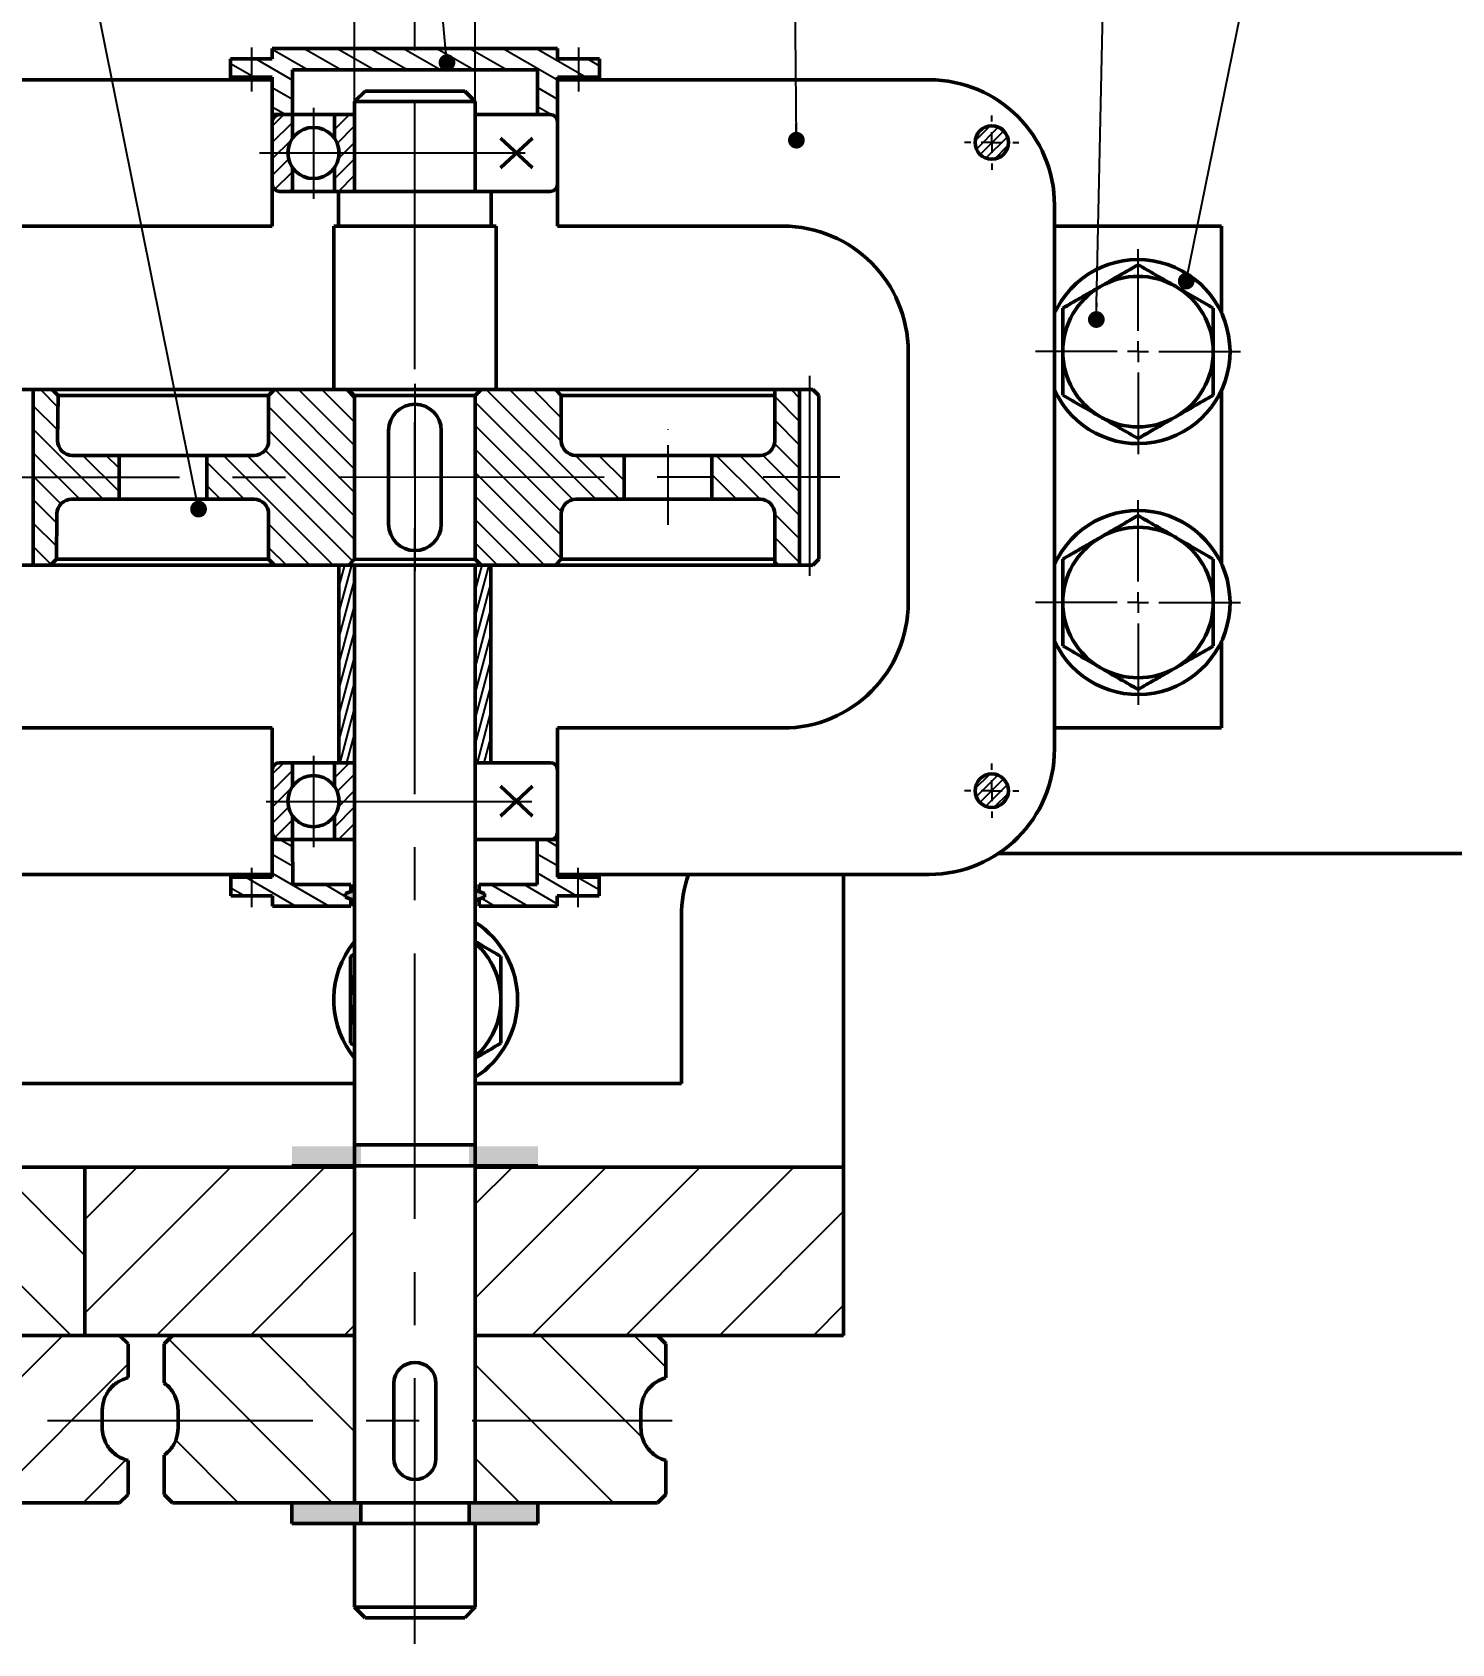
# Model space of a CAD drawing. Header units: millimetres. Extents: x 0 to 1189, y 0 to 841.
# Drawn here: x 263.3 to 331.2, y 294.9 to 371.9 of the extents above; entities that cross this region are included whole.
import ezdxf

# ---------------------------------------------------------------- set-up
doc = ezdxf.new("R2010")
doc.units = ezdxf.units.MM
doc.header["$PDSIZE"] = -1
doc.linetypes.add('CENTERX2', pattern=[20.32, 12.7, -2.54, 2.54, -2.54])
for name, color, linetype in [('中心线', 1, 'CENTERX2'), ('剖面线', 6, 'Continuous'), ('剖面线 @ 1', 6, 'Continuous'), ('尺寸线', 3, 'Continuous'), ('符号', 4, 'Continuous')]:
    doc.layers.add(name, color=color, linetype=linetype)
doc.layers.add('粗实线', color=255, linetype='Continuous', lineweight=50)
doc.dimstyles.new('SLDDIMSTYLE1', dxfattribs={"dimtxt": 0.18, "dimasz": 0.8, "dimexe": 0, "dimexo": 0.0625, "dimgap": 0, "dimtad": 0, "dimtih": 1, "dimtoh": 1, "dimdec": 0, "dimrnd": 1e-09, "dimzin": 0, "dimdsep": 46, "dimtxsty": 'Standard', "dimblk1": 'DOT', "dimblk2": 'DOT', "dimsah": 1, "dimcen": 0.09, "dimadec": 0, "dimazin": 0, "dimtfac": 0.8, "dimtdec": 0, "dimtofl": 0, "dimtmove": 0, "dimatfit": 3, "dimldrblk": 'DOT', "dimfxl": 0, "dimfrac": 2, "dimtolj": 1, "dimtzin": 0, "dimarcsym": 0})
doc.dimstyles.new('副本 ISO-25', dxfattribs={"dimscale": 2, "dimtxt": 2.5, "dimasz": 2.5, "dimexe": 1, "dimexo": 0, "dimtad": 1, "dimtoh": 1, "dimlfac": 5, "dimdsep": 46, "dimtxsty": 'Standard', "dimcen": 2.5, "dimclrd": 3, "dimclre": 3, "dimadec": 0, "dimazin": 0, "dimtfac": 1, "dimtmove": 0, "dimatfit": 3, "dimfxl": 0, "dimarcsym": 0})

# ---------------------------------------------------------------- blocks, each defined once
blk = doc.blocks.new('_Dot')
at = {"color": 0, "linetype": 'ByBlock', "lineweight": -2}
blk.add_line((-0.5, 0), (-1, 0), dxfattribs=at)
at = {"color": 0, "linetype": 'ByBlock', "const_width": 0.5}
blk.add_lwpolyline([(-0.25, 0, 1), (0.25, 0, 1)], format="xyb", close=True, dxfattribs=at)
blk = doc.blocks.new('SW_CENTERMARKSYMBOL_24')
at = {"layer": '中心线', "color": 0}
for p, q in [((0, 1), (0, 1.3)), ((-1, 0), (-1.3, 0)), ((0, 0), (-0.5, 0)), ((0, 0), (0, 0.5)), ((0, 0), (0, -0.5)), ((0, 0), (0.5, 0)), ((1, 0), (1.3, 0)), ((0, -1), (0, -1.3))]:
    blk.add_line(p, q, dxfattribs=at)
blk = doc.blocks.new('SW_CENTERMARKSYMBOL_25')
at = {"layer": '中心线', "color": 0}
for p, q in [((0, 1), (0, 4.9)), ((-1, 0), (-4.9, 0)), ((0, 0), (-0.5, 0)), ((0, 0), (0, 0.5)), ((0, 0), (0, -0.5)), ((0, 0), (0.5, 0)), ((1, 0), (4.9, 0)), ((0, -1), (0, -4.9))]:
    blk.add_line(p, q, dxfattribs=at)
blk = doc.blocks.new('SW_CENTERMARKSYMBOL_26')
at = {"layer": '中心线', "color": 0}
for p, q in [((0, 1), (0, 4.9)), ((-1, 0), (-4.9, 0)), ((0, 0), (-0.5, 0)), ((0, 0), (0, 0.5)), ((0, 0), (0, -0.5)), ((0, 0), (0.5, 0)), ((1, 0), (4.9, 0)), ((0, -1), (0, -4.9))]:
    blk.add_line(p, q, dxfattribs=at)
blk = doc.blocks.new('SW_CENTERMARKSYMBOL_27')
at = {"layer": '中心线', "color": 0}
for p, q in [((0, 1), (0, 1.3)), ((-1, 0), (-1.3, 0)), ((0, 0), (-0.5, 0)), ((0, 0), (0, 0.5)), ((0, 0), (0, -0.5)), ((0, 0), (0.5, 0)), ((1, 0), (1.3, 0)), ((0, -1), (0, -1.3))]:
    blk.add_line(p, q, dxfattribs=at)
blk = doc.blocks.new('*D179')
at = {"layer": 'Defpoints', "color": 0}
for p in [(284.463, 380.087), (278.687, 368.011), (284.463, 368.011)]:
    blk.add_point(p, dxfattribs=at)
at = {"layer": '尺寸线', "color": 3, "lineweight": -2}
for p, q in [((278.687, 368.011), (278.687, 382.087)), ((284.463, 368.011), (284.463, 382.087)), ((273.687, 380.087), (268.687, 380.087)), ((278.687, 380.087), (284.463, 380.087)), ((289.463, 380.087), (316.963, 380.087))]:
    blk.add_line(p, q, dxfattribs=at)
at = {"layer": '尺寸线', "color": 3}
for points in [[(273.687, 380.92), (273.687, 379.254), (278.687, 380.087)], [(289.463, 380.92), (289.463, 379.254), (284.463, 380.087)]]:
    blk.add_solid(points, dxfattribs=at)
at = {"layer": '尺寸线', "color": 0, "insert": (305.713, 385.42), "char_height": 5, "attachment_point": 5}
blk.add_mtext('%%C30{\\H0.7x;\\SH6/k6;}', dxfattribs=at)

msp = doc.modelspace()

# ---------------------------------------------------------------- hatches: boundary and pattern name
at = {"layer": '剖面线'}
h = msp.add_hatch(dxfattribs=at)
h.set_pattern_fill('ANSI31', color=256, scale=0.25, angle=105)
h.paths.add_polyline_path([(281.5749, 371.1738), (278.4869, 371.1738), (274.7494, 371.1738), (274.7494, 370.6738), (273.7494, 370.6738), (273.7494, 369.799), (274.7494, 369.799), (274.7494, 369.6738), (274.7494, 368.0113), (275.0994, 368.0113), (275.7119, 368.0113), (275.7119, 370.1452), (278.4869, 370.1452), (281.5749, 370.1452)])
h.paths.add_polyline_path([(273.7494, 370.6738), (272.7494, 370.6738), (272.7494, 369.799), (273.7494, 369.799)])
h.paths.add_polyline_path([(289.4004, 370.6738), (288.4004, 370.6738), (288.4004, 371.1738), (281.5749, 371.1738), (281.5749, 370.1452), (287.4379, 370.1452), (287.4379, 368.0113), (288.0504, 368.0113, -0.4142136), (288.4004, 367.6613), (288.4004, 369.6738), (288.4004, 369.799), (289.4004, 369.799)])
h.paths.add_polyline_path([(290.4004, 370.6738), (289.4004, 370.6738), (289.4004, 369.799), (290.4004, 369.799)])
h = msp.add_hatch(dxfattribs=at)
h.set_pattern_fill('ANSI31', color=256, scale=0.175, style=0)
h.set_pattern_definition([(45, (224.7309, 353.58526), (-0.392886, 0.392886), [])])
h.paths.add_polyline_path([(275.4932, 366.1738, -0.1528962), (275.7119, 366.8724), (275.7119, 368.0113), (275.0994, 368.0113, 0.4142136), (274.7494, 367.6613), (274.7494, 364.6863, 0.4142136), (275.0994, 364.3363), (275.7119, 364.3363), (275.7119, 365.4752, -0.1528962)])
h.paths.add_polyline_path([(277.7244, 364.3363), (278.6869, 364.3363), (278.6869, 368.0113), (277.7244, 368.0113), (277.7244, 366.8724, -0.1528962), (277.9432, 366.1738, -0.1528962), (277.7244, 365.4752)])
h = msp.add_hatch(dxfattribs=at)
h.set_pattern_fill('ANSI31', color=256, scale=0.1)
h.paths.add_polyline_path([(234.8674, 366.6738, 1), (236.4674, 366.6738, 1)])
h.paths.add_polyline_path([(234.8674, 335.6738, 1), (236.4674, 335.6738, 1)])
h.paths.add_polyline_path([(308.3781, 335.6738, 1), (309.9781, 335.6738, 1)])
h.paths.add_polyline_path([(309.9781, 366.6738, 1), (308.3781, 366.6738, 1)])
h = msp.add_hatch(dxfattribs=at)
h.set_pattern_fill('ANSI31', color=256, scale=0.1, angle=210)
h.paths.add_polyline_path([(278.6869, 346.4604), (277.9369, 346.4604), (277.9369, 337.0113), (278.6869, 337.0113)])
h.paths.add_polyline_path([(285.2129, 346.4604), (284.4629, 346.4604), (284.4629, 337.0113), (285.2129, 337.0113)])
h = msp.add_hatch(dxfattribs=at)
h.set_pattern_fill('ANSI31', color=256, scale=0.175, style=0)
h.set_pattern_definition([(45, (224.7309, 322.58526), (-0.392886, 0.392886), [])])
h.paths.add_polyline_path([(275.4932, 335.1738, -0.1528962), (275.7119, 335.8724), (275.7119, 337.0113), (275.0994, 337.0113, 0.4142136), (274.7494, 336.6613), (274.7494, 333.6863, 0.4142136), (275.0994, 333.3363), (275.7119, 333.3363), (275.7119, 334.4752, -0.1528962)])
h.paths.add_polyline_path([(277.7244, 333.3363), (278.6869, 333.3363), (278.6869, 337.0113), (277.7244, 337.0113), (277.7244, 335.8724, -0.1528962), (277.9432, 335.1738, -0.1528962), (277.7244, 334.4752)])
h = msp.add_hatch(dxfattribs=at)
h.set_pattern_fill('ANSI31', color=256, scale=0.25, angle=105)
h.paths.add_polyline_path([(273.7662, 331.5438), (272.7662, 331.5438), (272.7662, 330.6526), (273.7662, 330.6535)])
h.paths.add_polyline_path([(278.5032, 331.186), (275.7282, 331.1837), (275.7119, 333.3363), (274.7494, 333.3363), (274.7494, 331.6738), (274.7494, 331.5438), (273.7662, 331.5438), (273.7662, 330.6535), (274.7662, 330.6543), (274.7666, 330.1543), (278.5041, 330.1574), (278.5038, 330.4882), (278.2535, 330.5774), (278.2535, 330.7646), (278.5035, 330.8556)])
h.paths.add_polyline_path([(288.3837, 330.6543), (289.3837, 330.6535), (289.3837, 331.5438), (288.4004, 331.5438), (288.4004, 331.6738), (288.4004, 333.3363), (287.4234, 333.3363), (287.4216, 331.1837), (284.6466, 331.186), (284.6464, 330.8556), (284.8964, 330.7646), (284.8964, 330.5774), (284.6461, 330.4882), (284.6458, 330.1574), (288.3833, 330.1543)])
h.paths.add_polyline_path([(290.3837, 331.5438), (289.3837, 331.5438), (289.3837, 330.6535), (290.3837, 330.6526)])
h = msp.add_hatch(dxfattribs=at)
h.set_pattern_fill('ANSI31', color=256, angle=90, style=0)
h.paths.add_polyline_path([(265.7836, 317.6738), (257.9144, 317.6738), (257.9144, 309.6218), (265.7836, 309.6218)])
h = msp.add_hatch(dxfattribs=at)
h.set_pattern_fill('ANSI31', color=256, angle=3e-322, style=0)
h.paths.add_polyline_path([(278.6873, 309.6218), (278.6873, 317.6738), (265.7836, 317.6738), (265.7836, 309.6218)], flags=0)
h = msp.add_hatch(dxfattribs=at)
h.set_pattern_fill('ANSI31', color=256, angle=3e-322, style=0)
h.paths.add_polyline_path([(302.0889, 309.6218), (302.0889, 317.6738), (284.4626, 317.6738), (284.4626, 309.6218)], flags=0)
h = msp.add_hatch(dxfattribs=at)
h.set_pattern_fill('ANSI31', color=256, style=0)
edge = h.paths.add_edge_path()
edge.add_line((267.4438, 309.6218), (257.9144, 309.6218))
edge.add_line((257.9144, 309.6218), (257.9144, 301.6218))
edge.add_line((257.9144, 301.6218), (267.4438, 301.6218))
edge.add_spline(control_points=[(267.4438, 301.6218), (267.58, 301.7551), (267.7162, 301.8884), (267.8523, 302.0218)], knot_values=[0.1526946, 0.1526946, 0.1526946, 0.1526946, 0.1556403, 0.1556403, 0.1556403, 0.1556403], weights=[1, 1, 1, 1], degree=3, periodic=0)
edge.add_line((267.8523, 302.0218), (267.8523, 303.6396))
edge.add_spline(control_points=[(267.8523, 303.6396), (267.7491, 303.6651), (267.6479, 303.7007), (267.5514, 303.7454), (267.3815, 303.8242), (267.2227, 303.9336), (267.0892, 304.0649), (266.9576, 304.1942), (266.8467, 304.3486), (266.7669, 304.515), (266.6892, 304.6769), (266.6389, 304.8549), (266.6208, 305.0336), (266.6155, 305.0857), (266.6128, 305.1381), (266.6128, 305.1905)], knot_values=[0.0146599, 0.0146599, 0.0146599, 0.0146599, 0.0162512, 0.0162512, 0.0162512, 0.0190627, 0.0190627, 0.0190627, 0.021833, 0.021833, 0.021833, 0.0245289, 0.0245289, 0.0245289, 0.0253038, 0.0253038, 0.0253038, 0.0253038], weights=[1, 1, 1, 1, 1, 1, 1, 1, 1, 1, 1, 1, 1, 1, 1, 1], degree=3, periodic=0)
edge.add_line((266.6128, 305.1905), (266.6128, 306.0531))
edge.add_spline(control_points=[(266.6128, 306.0531), (266.6128, 306.2285), (266.6434, 306.4062), (266.7017, 306.5715), (266.76, 306.7368), (266.8475, 306.8941), (266.9565, 307.0313), (267.067, 307.1705), (267.2026, 307.2926), (267.3521, 307.3886), (267.5048, 307.4868), (267.6761, 307.5604), (267.8523, 307.604)], knot_values=[0.0000002, 0.0000002, 0.0000002, 0.0000002, 0.0026298, 0.0026298, 0.0026298, 0.0052572, 0.0052572, 0.0052572, 0.0079213, 0.0079213, 0.0079213, 0.0106439, 0.0106439, 0.0106439, 0.0106439], weights=[1, 1, 1, 1, 1, 1, 1, 1, 1, 1, 1, 1, 1], degree=3, periodic=0)
edge.add_line((267.8523, 307.604), (267.8523, 309.2218))
edge.add_spline(control_points=[(267.8523, 309.2218), (267.7162, 309.3552), (267.58, 309.4885), (267.4438, 309.6218)], knot_values=[0.000001, 0.000001, 0.000001, 0.000001, 0.0028594, 0.0028594, 0.0028594, 0.0028594], weights=[1, 1, 1, 1], degree=3, periodic=0)
h = msp.add_hatch(dxfattribs=at)
h.set_pattern_fill('ANSI31', color=256, angle=90, style=0)
edge = h.paths.add_edge_path(flags=0)
edge.add_line((278.6873, 309.6218), (269.9749, 309.6218))
edge.add_line((269.9749, 309.6218), (269.5749, 309.2218))
edge.add_line((269.5749, 309.2218), (269.5749, 307.3513))
edge.add_spline(control_points=[(269.5749, 307.3513), (269.6469, 307.2995), (269.7148, 307.2415), (269.7772, 307.1784), (269.9031, 307.0511), (270.0089, 306.9003), (270.0856, 306.7384), (270.1623, 306.5766), (270.2122, 306.3993), (270.231, 306.2212), (270.2369, 306.1654), (270.2399, 306.1092), (270.2399, 306.0531)], knot_values=[0.0174801, 0.0174801, 0.0174801, 0.0174801, 0.0188055, 0.0188055, 0.0188055, 0.0214924, 0.0214924, 0.0214924, 0.0241786, 0.0241786, 0.0241786, 0.0250094, 0.0250094, 0.0250094, 0.0250094], weights=[1, 1, 1, 1, 1, 1, 1, 1, 1, 1, 1, 1, 1], degree=3, periodic=0)
edge.add_line((270.2399, 306.0531), (270.2399, 305.1905))
edge.add_spline(control_points=[(270.2399, 305.1905), (270.2399, 305.0114), (270.2089, 304.8299), (270.1497, 304.661), (270.0904, 304.4921), (270.0012, 304.331), (269.8893, 304.1912), (269.799, 304.0783), (269.6923, 303.9768), (269.5749, 303.8923)], knot_values=[0.0000002, 0.0000002, 0.0000002, 0.0000002, 0.0026857, 0.0026857, 0.0026857, 0.0053713, 0.0053713, 0.0053713, 0.0075392, 0.0075392, 0.0075392, 0.0075392], weights=[1, 1, 1, 1, 1, 1, 1, 1, 1, 1], degree=3, periodic=0)
edge.add_line((269.5749, 303.8923), (269.5749, 302.0218))
edge.add_line((269.5749, 302.0218), (269.9749, 301.6218))
edge.add_line((269.9749, 301.6218), (278.6873, 301.6218))
edge.add_line((278.6873, 301.6218), (278.6873, 309.6218))
h = msp.add_hatch(dxfattribs=at)
h.set_pattern_fill('ANSI31', color=256, angle=90, style=0)
edge = h.paths.add_edge_path(flags=0)
edge.add_line((293.1749, 309.6218), (284.4626, 309.6218))
edge.add_line((284.4626, 309.6218), (284.4626, 301.6218))
edge.add_line((284.4626, 301.6218), (293.1749, 301.6218))
edge.add_line((293.1749, 301.6218), (293.5749, 302.0218))
edge.add_line((293.5749, 302.0218), (293.5749, 303.646))
edge.add_spline(control_points=[(293.5749, 303.646), (293.4777, 303.6723), (293.3825, 303.708), (293.292, 303.7521), (293.1309, 303.8305), (292.9812, 303.9378), (292.8552, 304.0652), (292.7292, 304.1925), (292.6234, 304.3433), (292.5467, 304.5052), (292.47, 304.667), (292.4201, 304.8443), (292.4013, 305.0224), (292.3954, 305.0782), (292.3925, 305.1344), (292.3925, 305.1905)], knot_values=[0.0146115, 0.0146115, 0.0146115, 0.0146115, 0.0161182, 0.0161182, 0.0161182, 0.0188055, 0.0188055, 0.0188055, 0.0214924, 0.0214924, 0.0214924, 0.0241786, 0.0241786, 0.0241786, 0.0250094, 0.0250094, 0.0250094, 0.0250094], weights=[1, 1, 1, 1, 1, 1, 1, 1, 1, 1, 1, 1, 1, 1, 1, 1], degree=3, periodic=0)
edge.add_line((292.3925, 305.1905), (292.3925, 306.0531))
edge.add_spline(control_points=[(292.3925, 306.0531), (292.3925, 306.2322), (292.4234, 306.4137), (292.4826, 306.5826), (292.5419, 306.7516), (292.6311, 306.9126), (292.743, 307.0524), (292.8548, 307.1923), (292.9924, 307.3147), (293.1442, 307.4097), (293.277, 307.4927), (293.4237, 307.5567), (293.5749, 307.5976)], knot_values=[0.0000002, 0.0000002, 0.0000002, 0.0000002, 0.0026857, 0.0026857, 0.0026857, 0.0053713, 0.0053713, 0.0053713, 0.0080573, 0.0080573, 0.0080573, 0.0104066, 0.0104066, 0.0104066, 0.0104066], weights=[1, 1, 1, 1, 1, 1, 1, 1, 1, 1, 1, 1, 1], degree=3, periodic=0)
edge.add_line((293.5749, 307.5976), (293.5749, 309.2218))
edge.add_line((293.5749, 309.2218), (293.1749, 309.6218))
at = {"layer": '剖面线 @ 1'}
h = msp.add_hatch(dxfattribs=at)
h.set_pattern_fill('ANSI31', color=256, scale=0.25, angle=90)
h.paths.add_polyline_path([(267.4149, 351.7104), (265.1769, 351.7104, -0.4168377), (264.4769, 352.4167), (264.4963, 354.5804), (264.2188, 354.8604), (263.3089, 354.8604), (263.3089, 350.6615), (267.4149, 350.6643)])
h.paths.add_polyline_path([(267.4149, 350.6643), (263.3089, 350.6615), (263.3089, 346.4604), (264.1436, 346.4604), (264.4261, 346.7404), (264.4456, 348.9167, -0.4115942), (265.1455, 349.6104), (267.4149, 349.6104)])
h.paths.add_polyline_path([(299.9849, 354.8604), (298.7949, 354.8604), (298.7949, 352.4104, -0.4142136), (298.0949, 351.7104), (295.7849, 351.7104), (295.7849, 350.6834), (299.9849, 350.6862)])
h.paths.add_polyline_path([(299.9849, 350.6862), (295.7849, 350.6834), (295.7849, 349.6104), (298.0949, 349.6104, -0.4142136), (298.7949, 348.9104), (298.7949, 346.4604), (299.9849, 346.4604)])
h = msp.add_hatch(dxfattribs=at)
h.set_pattern_fill('ANSI31', color=256, scale=0.25, angle=90)
h.paths.add_polyline_path([(278.6869, 350.6778), (278.6869, 354.5804), (278.4069, 354.8604), (277.0949, 354.8604), (274.8549, 354.8604), (274.5749, 354.5804), (274.5749, 352.4104, -0.4142136), (273.8749, 351.7104), (271.6149, 351.7104), (271.6149, 350.6748)])
h.paths.add_polyline_path([(278.6869, 350.6778), (271.6149, 350.6748), (271.6149, 349.6104), (273.8749, 349.6104, -0.4142136), (274.5749, 348.9104), (274.5749, 346.7404), (274.8549, 346.4604), (277.0949, 346.4604), (278.4069, 346.4604), (278.6869, 346.7404)])
h.paths.add_polyline_path([(291.5849, 350.6832), (291.5849, 351.7104), (289.2749, 351.7104, -0.4142136), (288.5749, 352.4104), (288.5749, 354.5804), (288.2949, 354.8604), (286.0549, 354.8604), (284.7439, 354.8604), (284.4629, 354.5796), (284.4629, 350.6802)])
h.paths.add_polyline_path([(284.4629, 346.7412), (284.7439, 346.4604), (285.7749, 346.4604), (288.2949, 346.4604), (288.5749, 346.7404), (288.5749, 348.9104, -0.4142136), (289.2749, 349.6104), (291.5849, 349.6104), (291.5849, 350.6832), (284.4629, 350.6802)])
at = {"layer": '粗实线'}
h = msp.add_hatch(color=256, dxfattribs=at)
h.dxf.hatch_style = 1
h.paths.add_polyline_path([(274.7494, 369.799), (273.7494, 369.799), (273.7494, 369.6738), (274.7494, 369.6738)])
h.paths.add_polyline_path([(273.7494, 369.799), (272.7494, 369.799), (272.7494, 369.6738), (273.7494, 369.6738)])
h.paths.add_polyline_path([(289.4004, 369.799), (288.4004, 369.799), (288.4004, 369.6738), (289.4004, 369.6738)])
h.paths.add_polyline_path([(290.4004, 369.799), (289.4004, 369.799), (289.4004, 369.6738), (290.4004, 369.6738)])
h = msp.add_hatch(color=256, dxfattribs=at)
h.dxf.hatch_style = 1
h.paths.add_polyline_path([(274.7494, 331.6738), (273.7662, 331.6738), (273.7662, 331.5438), (274.7494, 331.5438)])
h.paths.add_polyline_path([(272.7662, 331.6738), (272.7662, 331.5438), (273.7662, 331.5438), (273.7662, 331.6738)])
h.paths.add_polyline_path([(278.2535, 330.7646), (278.2535, 330.5774), (278.6869, 330.423), (278.6869, 330.9224)])
h.paths.add_polyline_path([(284.4629, 330.9224), (284.4629, 330.6724), (284.4629, 330.423), (284.8964, 330.5774), (284.8964, 330.7646)])
h.paths.add_polyline_path([(289.3837, 331.5438), (289.3837, 331.6738), (288.4004, 331.6738), (288.4004, 331.5438)])
h.paths.add_polyline_path([(289.3837, 331.6738), (289.3837, 331.5438), (290.3837, 331.5438), (290.3837, 331.6738)])
h = msp.add_hatch(color=256, dxfattribs=at)
h.dxf.hatch_style = 1
h.paths.add_polyline_path([(278.9869, 318.6738), (275.6869, 318.6738), (275.6869, 317.6738), (278.9869, 317.6738)])
h.paths.add_polyline_path([(287.4629, 318.6738), (284.1629, 318.6738), (284.1629, 317.6738), (284.4629, 317.6738), (287.4629, 317.6738)])
h = msp.add_hatch(color=256, dxfattribs=at)
h.dxf.hatch_style = 1
h.paths.add_polyline_path([(278.9869, 301.6218), (275.6869, 301.6218), (275.6869, 300.6218), (278.9869, 300.6218)])
h.paths.add_polyline_path([(287.4629, 301.6218), (284.1629, 301.6218), (284.1629, 300.6218), (284.4629, 300.6218), (287.4629, 300.6218)])

# ---------------------------------------------------------------- linework, layer by layer
at = {"layer": '中心线'}
for p, q in [((281.5749, 294.8761), (281.5749, 375.6218)), ((273.7494, 371.2243), (273.7494, 369.1131)), ((289.4004, 371.2243), (289.4004, 369.1131)), ((276.7182, 368.3354), (276.7182, 363.9769)), ((274.142, 366.1738), (287.2946, 366.1738)), ((300.4754, 345.9524), (300.4697, 355.5108)), ((281.5749, 355.1404), (281.5749, 346.1804)), ((237.2843, 350.6604), (301.8994, 350.6875)), ((276.7182, 337.3354), (276.7182, 332.9769)), ((274.4639, 335.1562), (289.054, 335.1562)), ((273.7662, 330.1105), (273.7662, 331.9818)), ((289.3837, 330.1105), (289.3837, 331.9818)), ((279.6933, 318.733), (283.3882, 318.733)), ((243.6735, 305.5503), (293.8866, 305.5503)), ((279.6933, 301.6218), (283.3882, 301.6218))]:
    msp.add_line(p, q, dxfattribs=at)
at = {"layer": '中心线', "ltscale": 0.3}
msp.add_line((293.6849, 348.3828), (293.6849, 352.9599), dxfattribs=at)
at = {"layer": '粗实线'}
for p, q in [((274.7494, 371.1738), (278.4869, 371.1738)), ((274.7494, 371.1738), (274.7494, 370.6738)), ((288.4004, 371.1738), (278.4869, 371.1738)), ((288.4004, 371.1738), (288.4004, 370.6738)), ((272.7494, 369.6738), (272.7494, 370.6738)), ((274.7494, 370.6738), (272.7494, 370.6738)), ((275.7119, 370.1452), (275.7119, 368.0113)), ((275.7119, 370.1452), (278.4869, 370.1452)), ((287.4379, 370.1452), (278.4869, 370.1452)), ((287.4379, 370.1452), (287.4379, 368.0113)), ((288.4004, 370.6738), (290.4004, 370.6738)), ((290.4004, 369.6738), (290.4004, 370.6738)), ((274.7494, 369.6738), (257.8124, 369.6738)), ((272.7494, 369.799), (274.7494, 369.799)), ((274.7494, 369.799), (274.7494, 369.6738)), ((274.7494, 362.6738), (274.7494, 369.6738)), ((274.7494, 367.6613), (274.7494, 369.6738)), ((290.4004, 369.799), (288.4004, 369.799)), ((288.4004, 369.799), (288.4004, 369.6738)), ((288.4004, 369.6738), (306.1781, 369.6738)), ((288.4004, 364.6863), (288.4004, 369.6738)), ((288.4004, 367.6613), (288.4004, 369.6738)), ((279.1869, 369.1317), (278.6869, 368.6317)), ((278.6869, 368.6317), (278.6869, 364.3363)), ((278.6869, 368.6317), (284.4629, 368.6317)), ((283.9629, 369.1317), (279.1869, 369.1317)), ((283.9629, 369.1317), (284.4629, 368.6317)), ((284.4629, 364.3363), (284.4629, 368.6317)), ((275.0994, 368.0113), (274.7494, 368.0113)), ((274.7494, 367.6613), (274.7494, 364.6863)), ((275.0994, 368.0113), (278.6869, 368.0113)), ((275.7119, 366.8724), (275.7119, 368.0113)), ((277.7244, 366.8724), (277.7244, 368.0113)), ((288.0504, 368.0113), (284.4629, 368.0113)), ((284.4629, 368.0113), (284.4629, 364.3363)), ((288.4004, 367.6613), (288.4004, 364.6863)), ((285.6641, 366.8902), (287.1993, 365.4574)), ((287.1993, 366.8902), (285.6641, 365.4574)), ((275.7119, 364.3363), (275.7119, 365.4752)), ((277.7244, 364.3363), (277.7244, 365.4752)), ((288.4004, 364.6863), (288.4004, 362.6738)), ((275.0994, 364.3363), (278.6869, 364.3363)), ((277.9244, 364.3363), (277.9244, 362.6738)), ((278.6869, 364.3363), (284.4629, 364.3363)), ((286.8254, 364.3363), (284.4629, 364.3363)), ((285.2254, 364.3363), (285.2254, 362.6738)), ((286.8254, 364.3363), (288.0504, 364.3363)), ((312.1781, 363.6738), (312.1781, 337.6738)), ((257.8124, 362.6738), (274.7494, 362.6738)), ((277.6869, 362.6738), (278.6869, 362.6738)), ((278.6869, 362.6738), (277.6869, 362.6738)), ((277.6869, 362.6738), (277.6869, 354.8604)), ((278.6869, 362.6738), (284.4629, 362.6738)), ((284.4629, 362.6738), (285.4624, 362.6738)), ((285.4624, 362.6738), (285.4624, 354.8604)), ((288.4004, 362.6738), (299.1781, 362.6738)), ((312.1781, 362.6738), (320.1781, 362.6738)), ((320.1781, 362.6738), (320.1781, 358.5068)), ((305.1781, 356.6738), (305.1781, 344.6738)), ((262.6816, 354.8604), (274.8549, 354.8604)), ((263.3089, 346.4604), (263.3089, 354.8604)), ((264.4963, 354.5804), (264.2188, 354.8604)), ((264.4769, 352.4167), (264.4963, 354.5804)), ((274.5749, 354.5804), (264.4963, 354.5804)), ((274.5749, 354.5804), (274.8549, 354.8604)), ((274.5749, 352.4104), (274.5749, 354.5804)), ((274.8549, 354.8604), (277.0949, 354.8604)), ((276.9549, 354.8604), (277.1649, 354.8604)), ((276.9549, 354.8604), (281.5749, 354.8604)), ((277.0949, 354.8604), (286.0549, 354.8604)), ((278.6869, 354.5804), (278.4069, 354.8604)), ((278.6869, 346.7404), (278.6869, 354.5804)), ((278.6869, 354.5804), (284.4629, 354.5795)), ((278.6869, 354.5804), (278.6869, 346.7404)), ((286.1949, 354.8604), (281.5749, 354.8604)), ((284.4629, 354.5795), (284.7429, 354.8595)), ((284.4629, 346.7558), (284.4629, 354.5958)), ((284.4629, 346.7395), (284.4629, 354.5796)), ((284.4629, 354.5795), (284.4629, 346.7395)), ((286.1949, 354.8604), (285.9849, 354.8604)), ((286.0549, 354.8604), (288.2949, 354.8604)), ((288.2949, 354.8604), (300.6149, 354.8604)), ((288.2949, 354.8604), (288.5749, 354.5804)), ((288.5749, 354.5804), (288.5749, 352.4104)), ((288.5749, 354.5804), (298.7949, 354.5804)), ((298.7949, 352.4104), (298.7949, 354.8604)), ((299.9849, 346.4604), (299.9849, 354.8604)), ((300.6149, 354.8604), (300.8949, 354.5804)), ((300.8949, 346.7404), (300.8949, 354.5804)), ((320.1781, 354.8408), (320.1781, 346.5068)), ((273.8749, 351.7104), (265.1769, 351.7104)), ((267.4149, 349.6104), (267.4149, 351.7104)), ((271.6149, 349.6104), (271.6149, 351.7104)), ((289.2749, 351.7104), (298.0949, 351.7104)), ((291.5849, 349.6104), (291.5849, 351.7104)), ((295.7849, 349.6104), (295.7849, 351.7104)), ((273.8749, 349.6104), (265.1455, 349.6104)), ((289.2749, 349.6104), (298.0949, 349.6104)), ((264.4261, 346.7404), (264.4456, 348.9167)), ((274.5749, 346.7404), (274.5749, 348.9104)), ((288.5749, 346.7404), (288.5749, 348.9104)), ((298.7949, 346.4604), (298.7949, 348.9104)), ((262.6789, 346.4604), (264.1436, 346.4604)), ((264.1436, 346.4604), (264.4261, 346.7404)), ((264.1436, 346.4604), (277.0949, 346.4604)), ((274.5749, 346.7404), (264.4261, 346.7404)), ((274.5749, 346.7404), (274.8549, 346.4604)), ((274.8549, 346.4604), (285.7749, 346.4604)), ((277.3749, 346.4604), (285.7749, 346.4604)), ((278.6869, 346.4604), (277.9369, 346.4604)), ((277.9369, 346.4604), (277.9369, 337.0113)), ((278.6869, 346.7404), (278.4069, 346.4604)), ((284.4629, 346.7395), (278.6869, 346.7404)), ((278.6869, 346.4604), (278.6869, 301.6218)), ((284.4629, 346.7413), (284.7429, 346.4614)), ((284.4629, 301.6218), (284.4629, 346.4604)), ((285.2129, 346.4604), (285.2129, 337.0113)), ((285.7749, 346.4604), (288.2949, 346.4604)), ((286.0549, 346.4604), (300.6149, 346.4604)), ((288.5749, 346.7404), (288.2949, 346.4604)), ((288.5749, 346.7404), (298.7949, 346.7404)), ((300.6149, 346.4604), (300.8949, 346.7404)), ((320.1781, 342.8408), (320.1781, 338.6738)), ((274.7494, 338.6738), (257.8124, 338.6738)), ((274.7494, 331.6738), (274.7494, 338.6738)), ((299.1781, 338.6738), (288.4004, 338.6738)), ((288.4004, 338.6738), (288.4004, 331.6738)), ((320.1781, 338.6738), (312.1781, 338.6738)), ((275.0994, 337.0113), (278.6869, 337.0113)), ((275.7119, 335.8724), (275.7119, 337.0113)), ((277.7244, 335.8724), (277.7244, 337.0113)), ((288.0504, 337.0113), (284.4629, 337.0113)), ((274.7494, 336.6613), (274.7494, 333.6863)), ((288.4004, 336.6613), (288.4004, 333.6863)), ((285.6641, 335.8902), (287.1993, 334.4574)), ((287.1993, 335.8902), (285.6641, 334.4574)), ((275.7119, 333.3363), (275.7119, 334.4752)), ((277.7244, 333.3363), (277.7244, 334.4752)), ((274.7494, 333.3363), (278.6869, 333.3363)), ((275.7282, 331.1837), (275.7119, 333.3363)), ((286.8254, 333.3363), (284.4629, 333.3363)), ((286.8254, 333.3363), (288.4004, 333.3363)), ((287.4216, 331.1837), (287.4234, 333.3363)), ((288.4004, 331.6738), (288.4004, 333.3242)), ((309.4948, 332.6738), (332.9029, 332.6738)), ((257.8124, 331.6738), (274.7494, 331.6738)), ((272.7662, 331.6738), (272.7662, 330.6526)), ((274.7494, 331.5438), (272.7662, 331.5438)), ((274.7494, 331.6738), (274.7494, 331.5438)), ((288.4004, 331.6738), (306.1781, 331.6738)), ((290.3837, 331.6738), (288.4004, 331.6738)), ((288.4004, 331.6738), (288.4004, 331.5438)), ((288.4004, 331.5438), (290.3837, 331.5438)), ((290.3837, 331.6738), (290.3837, 330.6526)), ((302.0889, 331.6738), (302.0889, 317.6738)), ((274.7662, 330.6543), (272.7662, 330.6526)), ((274.7666, 330.1543), (274.7662, 330.6543)), ((275.7282, 331.1837), (278.5032, 331.186)), ((278.6869, 330.9224), (278.2535, 330.7646)), ((278.2535, 330.7646), (278.2535, 330.5774)), ((278.5035, 330.8556), (278.5032, 331.186)), ((284.4629, 330.6724), (284.4629, 330.9224)), ((284.4629, 330.9224), (284.8964, 330.7646)), ((284.6464, 330.8556), (284.6466, 331.186)), ((287.4216, 331.1837), (284.6466, 331.186)), ((284.8964, 330.7646), (284.8964, 330.5774)), ((288.3833, 330.1543), (288.3837, 330.6543)), ((288.3837, 330.6543), (290.3837, 330.6526)), ((274.7666, 330.1543), (278.5041, 330.1574)), ((278.6886, 330.4224), (278.2535, 330.5774)), ((278.5041, 330.1574), (278.5038, 330.4882)), ((284.4612, 330.4224), (284.8964, 330.5774)), ((284.6458, 330.1574), (284.6461, 330.4882)), ((288.3833, 330.1543), (284.6458, 330.1574)), ((294.3249, 329.6738), (294.3249, 321.6738)), ((278.4139, 328.0933), (278.6869, 328.4642)), ((278.6869, 327.8666), (278.4889, 327.7523)), ((278.4889, 323.5953), (278.6869, 323.481)), ((278.6869, 321.6738), (250.736, 321.6738)), ((294.3249, 321.6738), (284.4629, 321.6738)), ((278.6869, 318.733), (284.4629, 318.733)), ((257.7138, 317.6738), (265.7836, 317.6738)), ((265.7836, 317.6738), (265.7836, 309.6218)), ((265.7836, 317.6738), (265.7836, 309.6218)), ((265.7836, 317.6738), (278.6869, 317.6738)), ((275.6869, 317.733), (284.4629, 317.733)), ((284.4629, 317.733), (287.4629, 317.733)), ((284.4629, 317.6738), (302.0889, 317.6738)), ((302.0889, 317.6738), (302.0889, 309.6218)), ((267.4438, 309.6218), (257.9144, 309.6218)), ((257.9144, 309.6218), (265.7836, 309.6218)), ((278.6869, 309.6218), (265.7836, 309.6218)), ((267.4438, 309.6218), (267.8523, 309.2218)), ((267.8523, 309.2218), (267.8523, 307.604)), ((269.5749, 309.2218), (269.9749, 309.6218)), ((269.5749, 307.3513), (269.5749, 309.2218)), ((278.6869, 309.6218), (269.9749, 309.6218)), ((293.1749, 309.6218), (284.4629, 309.6218)), ((302.0889, 309.6218), (284.4629, 309.6218)), ((293.1749, 309.6218), (293.5749, 309.2218)), ((293.5749, 309.2218), (293.5749, 307.5976)), ((266.6128, 305.1905), (266.6128, 306.0531)), ((270.2399, 306.0531), (270.2399, 305.1905)), ((292.3925, 305.1905), (292.3925, 306.0531)), ((269.5749, 302.0218), (269.5749, 303.8923)), ((267.8523, 303.6396), (267.8523, 302.0218)), ((293.5749, 303.646), (293.5749, 302.0218)), ((267.4438, 301.6218), (257.7138, 301.6218)), ((267.8523, 302.0218), (267.4438, 301.6218)), ((269.9749, 301.6218), (269.5749, 302.0218)), ((269.9749, 301.6218), (293.1749, 301.6218)), ((278.6869, 301.6218), (275.6869, 301.6218)), ((275.6869, 301.6218), (275.6869, 300.6218)), ((278.6869, 301.6218), (278.9869, 301.6218)), ((278.9869, 301.6218), (278.9869, 300.6218)), ((284.4629, 301.6218), (284.1629, 301.6218)), ((284.1629, 301.6218), (284.1629, 300.6218)), ((287.4629, 300.6218), (287.4629, 301.6218)), ((293.5749, 302.0218), (293.1749, 301.6218)), ((275.6869, 300.6218), (284.4629, 300.6218)), ((278.6869, 300.6218), (278.6869, 296.6218)), ((284.4629, 296.6218), (284.4629, 300.6218)), ((284.4629, 300.6218), (287.4629, 300.6218)), ((279.1869, 296.1218), (278.6869, 296.6218)), ((278.6869, 296.6218), (284.4629, 296.6218)), ((279.1869, 296.1218), (283.9629, 296.1218)), ((284.4629, 296.6218), (283.9629, 296.1218))]:
    msp.add_line(p, q, dxfattribs=at)
at = {"layer": '粗实线', "ltscale": 0.4}
for p, q in [((280.3149, 349.9373), (280.3149, 352.9004)), ((282.8349, 349.9373), (282.8349, 352.9004)), ((280.3149, 348.4204), (280.3149, 349.9373)), ((282.8349, 348.4204), (282.8349, 349.9373)), ((280.5669, 304.957), (280.5669, 307.3275)), ((282.5829, 304.957), (282.5829, 307.3275)), ((280.5669, 303.7435), (280.5669, 304.957)), ((282.5829, 303.7435), (282.5829, 304.957))]:
    msp.add_line(p, q, dxfattribs=at)
at = {"layer": '粗实线', "flags": 128}
for points in [[(312.1781, 358.5068), (312.2239, 358.6035), (312.5031, 359.0933)], [(312.1781, 346.5068), (312.2309, 346.6178), (312.5119, 347.1066)]]:
    msp.add_lwpolyline(points, dxfattribs=at)
at = {"layer": '粗实线'}
for centre, radius in [((276.7182, 366.1738), 1.225), ((309.1781, 366.6738), 0.8), ((276.7182, 335.1738), 1.225), ((309.1781, 335.6738), 0.8)]:
    msp.add_circle(centre, radius, dxfattribs=at)
for centre, radius, start, end in [((306.1781, 363.6738), 6, 0, 90), ((275.0994, 367.6613), 0.35, 90, 180), ((288.0504, 367.6613), 0.35, 0, 90), ((275.0994, 364.6863), 0.35, 180, 270), ((288.0504, 364.6863), 0.35, 270, 0), ((299.1781, 356.6738), 6, 0, 90), ((316.1781, 356.6738), 4.4, 204.619977, 146.640366), ((316.1781, 356.6738), 3.6, 60, 120), ((316.1781, 356.6738), 3.6, 120, 180), ((316.1781, 356.6738), 3.6, 0, 60), ((316.1781, 356.6738), 3.6, 180, 240), ((316.1781, 356.6738), 3.6, 300, 0), ((316.1781, 356.6738), 3.6, 240, 300), ((265.1769, 352.4104), 0.7, 179.487133, 270), ((273.8749, 352.4104), 0.7, 270, 0), ((289.2749, 352.4104), 0.7, 180, 270), ((298.0949, 352.4104), 0.7, 270, 0), ((265.1455, 348.9104), 0.7, 90, 179.487133), ((273.8749, 348.9104), 0.7, 0, 90), ((289.2749, 348.9104), 0.7, 90, 180), ((298.0949, 348.9104), 0.7, 0, 90), ((316.1781, 344.6738), 4.4, 204.619977, 146.432647), ((316.1781, 344.6738), 3.6, 120, 180), ((316.1781, 344.6738), 3.6, 60, 120), ((316.1781, 344.6738), 3.6, 0, 60), ((299.1781, 344.6738), 6, 270, 0), ((316.1781, 344.6738), 3.6, 180, 240), ((316.1781, 344.6738), 3.6, 300, 0), ((316.1781, 344.6738), 3.6, 240, 300), ((306.1781, 337.6738), 6, 270, 0), ((275.0994, 336.6613), 0.35, 90, 180), ((288.0504, 336.6613), 0.35, 0, 90), ((275.0994, 333.6863), 0.35, 180, 270), ((288.0504, 333.6863), 0.35, 270, 0), ((300.3249, 329.6738), 6, 160.528779, 180), ((282.0889, 325.6738), 4.4, 302.652701, 57.347299), ((282.0889, 325.6738), 3.6, 0, 48.742483), ((282.0889, 325.6738), 4.4, 146.640366, 219.35952), ((282.0889, 325.6738), 3.6, 160.908947, 180), ((282.0889, 325.6738), 3.6, 180, 199.091053), ((282.0889, 325.6738), 3.6, 311.257517, 0)]:
    msp.add_arc(centre, radius, start, end, dxfattribs=at)
at = {"layer": '粗实线', "ltscale": 0.4}
for centre, radius, start, end in [((281.5749, 352.9004), 1.26, 0, 180), ((281.5749, 348.4204), 1.26, 180, 0), ((281.5749, 307.3275), 1.008, 0, 180), ((281.5749, 303.7435), 1.008, 180, 0)]:
    msp.add_arc(centre, radius, start, end, dxfattribs=at)
at = {"layer": '粗实线'}
for points, knots in [([(316.1781, 360.8307), (315.9566, 360.7028), (315.5116, 360.4459), (314.9067, 360.0967), (314.5268, 359.8774), (314.3781, 359.7915)], [0, 0, 0, 0, 0.3761823, 0.7558189, 1, 1, 1, 1]), ([(317.9781, 359.7915), (317.9355, 359.8161), (317.6124, 360.0027), (317.0032, 360.3544), (316.4548, 360.671), (316.1781, 360.8307)], [0, 0, 0, 0, 0.0701071, 0.5307932, 1, 1, 1, 1]), ([(314.3781, 359.7915), (314.1443, 359.6565), (313.6732, 359.3845), (313.0731, 359.038), (312.7112, 358.8291), (312.5781, 358.7523)], [0, 0, 0, 0, 0.3838711, 0.7733407, 1, 1, 1, 1]), ([(319.7781, 358.7523), (319.4858, 358.921), (318.8958, 359.2617), (318.2859, 359.6138), (317.9781, 359.7915)], [0, 0, 0, 0, 0.495458, 1, 1, 1, 1]), ([(312.5781, 358.7523), (312.5781, 358.4147), (312.5781, 357.7334), (312.5781, 357.0291), (312.5781, 356.6738)], [0, 0, 0, 0, 0.495458, 1, 1, 1, 1]), ([(319.7781, 356.6738), (319.7781, 356.7231), (319.7781, 357.0962), (319.7781, 357.7996), (319.7781, 358.4328), (319.7781, 358.7523)], [0, 0, 0, 0, 0.0701071, 0.5307932, 1, 1, 1, 1]), ([(312.5781, 356.6738), (312.5781, 356.6245), (312.5781, 356.2514), (312.5781, 355.548), (312.5781, 354.9148), (312.5781, 354.5953)], [0, 0, 0, 0, 0.0701071, 0.5307932, 1, 1, 1, 1]), ([(319.7781, 354.5953), (319.7781, 354.9329), (319.7781, 355.6142), (319.7781, 356.3185), (319.7781, 356.6738)], [0, 0, 0, 0, 0.495458, 1, 1, 1, 1]), ([(312.5781, 354.5953), (312.8705, 354.4266), (313.4605, 354.0859), (314.0704, 353.7338), (314.3781, 353.5561)], [0, 0, 0, 0, 0.49545796, 1, 1, 1, 1]), ([(317.9781, 353.5561), (318.1268, 353.642), (318.5044, 353.86), (319.1093, 354.2092), (319.5544, 354.4662), (319.7781, 354.5953)], [0, 0, 0, 0, 0.2441807, 0.6200371, 1, 1, 1, 1]), ([(314.3781, 353.5561), (314.4208, 353.5315), (314.7439, 353.3449), (315.3531, 352.9932), (315.9015, 352.6766), (316.1781, 352.5169)], [0, 0, 0, 0, 0.07010709, 0.53079324, 1, 1, 1, 1]), ([(316.1781, 352.5169), (316.3112, 352.5937), (316.67, 352.8009), (317.27, 353.1473), (317.7411, 353.4193), (317.9781, 353.5561)], [0, 0, 0, 0, 0.2266598, 0.6108508, 1, 1, 1, 1]), ([(316.1781, 348.8307), (315.9566, 348.7028), (315.5116, 348.4459), (314.9067, 348.0967), (314.5268, 347.8774), (314.3781, 347.7915)], [0, 0, 0, 0, 0.3761823, 0.7558189, 1, 1, 1, 1]), ([(317.9781, 347.7915), (317.9355, 347.8161), (317.6124, 348.0027), (317.0032, 348.3544), (316.4548, 348.671), (316.1781, 348.8307)], [0, 0, 0, 0, 0.0701071, 0.5307932, 1, 1, 1, 1]), ([(314.3781, 347.7915), (314.1443, 347.6565), (313.6732, 347.3845), (313.0731, 347.038), (312.7112, 346.8291), (312.5781, 346.7523)], [0, 0, 0, 0, 0.38387109, 0.77334068, 1, 1, 1, 1]), ([(319.7781, 346.7523), (319.4858, 346.921), (318.8958, 347.2617), (318.2859, 347.6138), (317.9781, 347.7915)], [0, 0, 0, 0, 0.495458, 1, 1, 1, 1]), ([(312.5781, 346.7523), (312.5781, 346.4147), (312.5781, 345.7334), (312.5781, 345.0291), (312.5781, 344.6738)], [0, 0, 0, 0, 0.495458, 1, 1, 1, 1]), ([(319.7781, 344.6738), (319.7781, 344.7231), (319.7781, 345.0962), (319.7781, 345.7996), (319.7781, 346.4328), (319.7781, 346.7523)], [0, 0, 0, 0, 0.0701071, 0.5307932, 1, 1, 1, 1]), ([(312.5781, 344.6738), (312.5781, 344.6245), (312.5781, 344.2514), (312.5781, 343.548), (312.5781, 342.9148), (312.5781, 342.5953)], [0, 0, 0, 0, 0.0701071, 0.5307932, 1, 1, 1, 1]), ([(319.7781, 342.5953), (319.7781, 342.9329), (319.7781, 343.6142), (319.7781, 344.3185), (319.7781, 344.6738)], [0, 0, 0, 0, 0.495458, 1, 1, 1, 1]), ([(312.5781, 342.5953), (312.8705, 342.4266), (313.4605, 342.0859), (314.0704, 341.7338), (314.3781, 341.5561)], [0, 0, 0, 0, 0.49545796, 1, 1, 1, 1]), ([(317.9781, 341.5561), (318.1268, 341.642), (318.5044, 341.86), (319.1093, 342.2092), (319.5544, 342.4662), (319.7781, 342.5953)], [0, 0, 0, 0, 0.2441807, 0.6200371, 1, 1, 1, 1]), ([(314.3781, 341.5561), (314.4208, 341.5315), (314.7439, 341.3449), (315.3531, 340.9932), (315.9015, 340.6766), (316.1781, 340.5169)], [0, 0, 0, 0, 0.07010709, 0.53079324, 1, 1, 1, 1]), ([(316.1781, 340.5169), (316.3112, 340.5937), (316.67, 340.8009), (317.27, 341.1473), (317.7411, 341.4193), (317.9781, 341.5561)], [0, 0, 0, 0, 0.2266598, 0.6108508, 1, 1, 1, 1]), ([(285.6889, 327.7523), (285.3974, 327.9206), (284.9945, 328.1532), (284.578, 328.3937), (284.4629, 328.4601)], [0, 0, 0, 0, 0.7237525, 1, 1, 1, 1]), ([(278.4889, 327.7523), (278.4889, 327.4147), (278.4889, 326.7334), (278.4889, 326.0291), (278.4889, 325.6738)], [0, 0, 0, 0, 0.495458, 1, 1, 1, 1]), ([(285.6889, 325.6738), (285.6889, 325.7231), (285.6889, 326.0962), (285.6889, 326.7996), (285.6889, 327.4328), (285.6889, 327.7523)], [0, 0, 0, 0, 0.07010709, 0.53079324, 1, 1, 1, 1]), ([(278.4889, 325.6738), (278.4889, 325.6245), (278.4889, 325.2514), (278.4889, 324.548), (278.4889, 323.9148), (278.4889, 323.5953)], [0, 0, 0, 0, 0.0701071, 0.5307932, 1, 1, 1, 1]), ([(285.6889, 323.5953), (285.6889, 323.9329), (285.6889, 324.6142), (285.6889, 325.3185), (285.6889, 325.6738)], [0, 0, 0, 0, 0.495458, 1, 1, 1, 1]), ([(284.4629, 322.8875), (284.6476, 322.9941), (285.0624, 323.2336), (285.4654, 323.4663), (285.6889, 323.5953)], [0, 0, 0, 0, 0.44523449, 1, 1, 1, 1]), ([(266.6128, 306.0531), (266.6303, 306.2294), (266.6652, 306.582), (266.9376, 307.0497), (267.3368, 307.4234), (267.6792, 307.5434), (267.8523, 307.604)], [0, 0, 0, 0, 0.2469918, 0.4938787, 0.7442315, 1, 1, 1, 1]), ([(292.3925, 306.0531), (292.4101, 306.2332), (292.4454, 306.5933), (292.7218, 307.0696), (293.1087, 307.4275), (293.4266, 307.5435), (293.5749, 307.5976)], [0, 0, 0, 0, 0.25804486, 0.51610749, 0.77420377, 1, 1, 1, 1]), ([(269.5749, 307.3513), (269.6444, 307.2959), (269.854, 307.1283), (270.1115, 306.7505), (270.2304, 306.3445), (270.238, 306.1093), (270.2399, 306.0531)], [0, 0, 0, 0, 0.176316, 0.5324336, 0.8884668, 1, 1, 1, 1]), ([(267.8523, 303.6396), (267.7505, 303.6711), (267.4693, 303.758), (267.0684, 304.0414), (266.7411, 304.4958), (266.6217, 304.9062), (266.6145, 305.1381), (266.6128, 305.1905)], [0, 0, 0, 0, 0.1497374, 0.41348, 0.6733288, 0.9262791, 1, 1, 1, 1]), ([(270.2399, 305.1905), (270.2218, 305.0111), (270.1858, 304.6524), (269.9324, 304.1972), (269.6853, 303.9864), (269.5749, 303.8923)], [0, 0, 0, 0, 0.3561544, 0.7123334, 1, 1, 1, 1]), ([(293.5749, 303.646), (293.4791, 303.6778), (293.2129, 303.7663), (292.8334, 304.0452), (292.52, 304.4913), (292.4019, 304.8992), (292.3943, 305.1344), (292.3925, 305.1905)], [0, 0, 0, 0, 0.1451035, 0.4031749, 0.6612107, 0.9191853, 1, 1, 1, 1])]:
    msp.add_open_spline(points, degree=3, knots=knots, dxfattribs=at)

# ---------------------------------------------------------------- block references
at = {"layer": '中心线'}
for name, p in [('SW_CENTERMARKSYMBOL_27', (309.1781, 366.6738)), ('SW_CENTERMARKSYMBOL_26', (316.1781, 356.6738)), ('SW_CENTERMARKSYMBOL_25', (316.1781, 344.6738)), ('SW_CENTERMARKSYMBOL_24', (309.1781, 335.6738))]:
    msp.add_blockref(name, p, dxfattribs=at)

# ---------------------------------------------------------------- dimensions: what is measured, and where the dimension line sits
at = {"layer": '尺寸线'}
dim = msp.add_linear_dim(base=(284.4629, 380.0869), p1=(278.6869, 368.0113), p2=(284.4629, 368.0113), text='%%C30{\\H0.7x;\\SH6/k6;}', dimstyle='副本 ISO-25', override={"dimfxl": 1.25}, dxfattribs=at)
dim.commit()
dim.dimension.update_dxf_attribs({"geometry": '*D179', "text_midpoint": (305.7129, 380.0869), "dimtype": 160})

# ---------------------------------------------------------------- leaders
at = {"layer": '符号'}
for points in [[(271.2218, 349.1423), (240.2494, 502.6031)], [(283.1084, 370.4984), (271.2018, 502.6031)], [(299.8285, 366.7863), (298.6395, 502.6031)], [(314.1813, 358.209), (317.2336, 502.6031)], [(318.483, 360.0482), (347.3923, 502.6031)]]:
    msp.add_leader(points, dimstyle='SLDDIMSTYLE1', dxfattribs=at)

doc.saveas('drawing.dxf')
